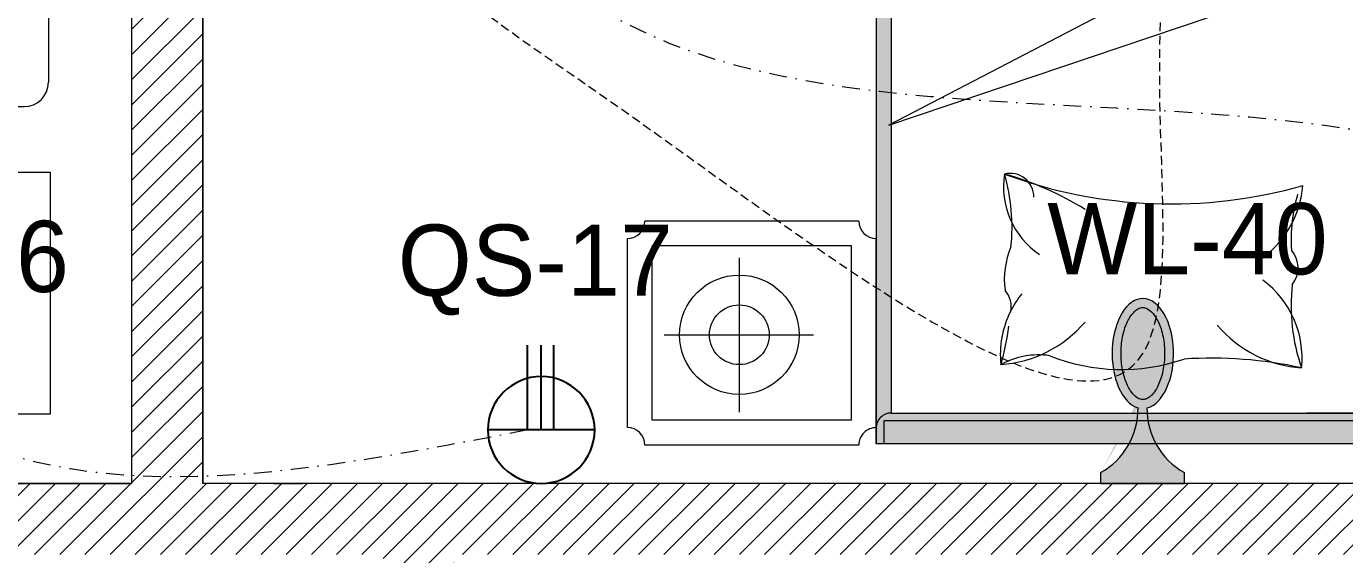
# Model space of a CAD drawing. Header units: inches. Extents: x 109699 to 44449955, y -10987 to 15824140.
# Drawn here: x 196519.6 to 196612.2, y -3763.8 to -3726.8 of the extents above; entities that cross this region are included whole.
import ezdxf

# ---------------------------------------------------------------- set-up
doc = ezdxf.new("R2010")
doc.units = ezdxf.units.IN
doc.header["$LTSCALE"] = 5
doc.header["$MEASUREMENT"] = 0
doc.linetypes.add('DASHDOT', pattern=[1, 0.5, -0.25, 0, -0.25])
doc.linetypes.add('DASHED2', pattern=[0.375, 0.25, -0.125])
doc.layers.get('0').update_dxf_attribs({"color": 123})
for name, color, linetype, lineweight in [('@NORMAL', 7, 'Continuous', 5), ('AC In', 244, 'DASHED2', 30), ('E-Con-Point', 5, 'DASHED2', 13), ('E-QS-Socket-15A', 1, 'Continuous', 9), ('E-WL-Wall-Light', 232, 'Continuous', 15), ('fixture', 255, 'Continuous', 0), ('ha', 252, 'Continuous', 5), ('SB', 1, 'DASHDOT', 20), ('WALL-1', 8, 'Continuous', 9)]:
    doc.layers.add(name, color=color, linetype=linetype, lineweight=lineweight)
doc.layers.add('FURNITUR', color=7, linetype='Continuous', lineweight=5, true_color=0xe8e8e8)
doc.styles.get("Standard").update_dxf_attribs({"font": 'times.ttf'})

# ---------------------------------------------------------------- blocks, each defined once
blk = doc.blocks.new('vfdcx')
at = {"layer": 'FURNITUR', "lineweight": 0}
for points in [[(104135.0060097724, -19120.26887350804), (104970.0060097716, -19120.26887350804, 0.4142137440382407), (105000.0060097716, -19090.26885490074), (105000.0060097704, -19090.26887350193), (105000.0060097704, -19058.46706700833), (104983.8676956173, -19058.46706700833), (104983.8676956173, -19105.34206700833), (103280.0060097765, -19105.34206700833), (103280.0060097765, -19058.46706700833), (103270.0060097745, -19058.46706700833), (103270.0060097745, -19090.26887350193, 0.4142145040311273), (103300.0061062251, -19120.26887350178), (103300.0060097733, -19120.26887350804)], [(103280.0060097765, -19058.46706700833), (103280.0060097765, -19105.34206700833), (104983.8676956173, -19105.34206700833), (104983.8676956173, -19058.46706700833)]]:
    blk.add_hatch(color=256, dxfattribs=at).paths.add_polyline_path(points)
at = {"layer": 'FURNITUR'}
blk.add_hatch(color=256, dxfattribs=at).paths.add_polyline_path([(103350.0060097762, -21058.46706700833, -0.4142135623901436), (103300.0060097733, -21008.46706700833), (103300.0060097733, -19120.26887350193, -0.4142135623730951), (103270.0060097733, -19090.26887350193), (103270.0060097733, -19470.26887349553), (103270.0060097745, -21088.46706700716), (105000.0060097704, -21088.46706700716), (105000.0060097704, -19470.94256263169, 5.403727467161091e-05), (104999.998444552, -19470.94256181408), (104999.998444552, -19090.94256181307, -0.4076509114471731), (104970.0060097716, -19120.26887350193), (104970.0060097716, -19700.18891725242), (104974.8149614137, -19698.56576437598), (104970.0060097716, -19701.06727675785), (104970.0060097716, -21008.46706700542, -0.4142135623901436), (104920.0060097716, -21058.46706700833)])
at = {"layer": 'FURNITUR', "lineweight": 0}
for p, q in [((103270.0060097745, -19058.46706700833), (105000.0060097704, -19058.46706700833)), ((103280.0060097765, -19058.46706700833), (104983.8676956173, -19058.46706700833)), ((104983.8676956173, -19105.34206700833), (103280.0060097765, -19105.34206700833)), ((103300.0060097733, -19120.26887350804), (104135.0060097724, -19120.26887350804)), ((104135.0060097724, -19120.26887350804), (103309.5818239275, -19120.26887350804))]:
    blk.add_line(p, q, dxfattribs=at)
at = {"layer": 'FURNITUR'}
for p, q in [((104983.8676956173, -19058.46706700833), (105000.0060097704, -19058.46706700833)), ((104983.8676956173, -19058.46706700833), (104983.8676956173, -19105.34206700833)), ((105000.0060097704, -19058.46706700833), (105000.0060097704, -19090.26887350193)), ((105000.0060097704, -21088.46706700716), (105000.0060097704, -19058.46706700833)), ((105034.9984445482, -19055.94256180972), (105464.9984445485, -19055.94256180972)), ((104999.998444552, -19090.94256181321), (104999.998444552, -19470.94256181059)), ((105499.998444552, -19090.94256181321), (105499.998444552, -19470.94256181059)), ((104970.0060097716, -19120.26887350804), (104135.0060097724, -19120.26887350804)), ((104970.0060097716, -21008.46706700542), (104970.0060097716, -19120.26887350804)), ((105049.9984445476, -19105.94256181263), (105449.9984445491, -19105.94256181263)), ((105049.9984445476, -19105.94256181263), (105049.9984445476, -19455.94256181117)), ((105275.1665351524, -19431.86293575614), (105275.1665351524, -19122.30207459412)), ((105449.9984445491, -19105.94256181263), (105449.9984445491, -19455.94256181117)), ((105426.4864470741, -19277.42746168711), (105126.3688160169, -19277.42746168711)), ((105049.9984445476, -19455.94256181117), (105449.9984445491, -19455.94256181117)), ((105034.9984445482, -19505.94256181408), (105464.9984445485, -19505.94256181408)), ((104974.8149614138, -19698.56576437598), (103301.1934122955, -20263.45887074569)), ((103535.4563226178, -20447.2889216937), (104974.8149614138, -19698.56576437598))]:
    blk.add_line(p, q, dxfattribs=at)
for radius in [120, 60]:
    blk.add_circle((105275.1665351524, -19277.42746168711), radius, dxfattribs=at)
for centre, radius, start, end in [((104999.998444552, -19055.94256180972), 35, 270, 0), ((105499.998444552, -19055.94256180972), 35, 180, 270), ((104970.0060097716, -19090.26887350193), 30, 270, 0), ((104507.2617715163, -19595.45070231399), 387.7802015586639, 68.20259090672504, 108.9817016216305), ((104338.500984119, -19230.90127229226), 194.3203121079686, 174.1100234470307, 233.4289024732204), ((103787.956766599, -19335.27491777351), 378.2611411277968, 353.4946932163668, 19.18669350323917), ((104326.9489401031, -18374.3403501154), 856.1328329234997, 257.7438271867633, 273.6284339950228), ((104128.0636410342, -19455.32427137515), 244.964437246083, 40.41890181325098, 85.98709629319234), ((104766.7895175877, -19461.96302342434), 244.964437246083, 94.01290370680766, 139.581098186749), ((104674.0961036525, -19080.79141887139), 156.2825653921942, 261.5958161323044, 298.909176984386), ((104556.3521745029, -19237.54002434872), 194.3203121079759, 333.7371455647082, 5.889976552969283), ((105245.6697811253, -19363.54376069504), 517.0481549146743, 163.604566075319, 172.3272984268349), ((104556.3521745029, -19237.54002434872), 194.3203121079686, 320.9404223693422, 333.7371455647082), ((104774.5512249498, -19335.09067365377), 45.86698251802696, 165.3506078919132, 223.2684427749271), ((104574.4965595044, -19388.57823421278), 168.1089103948723, 337.0169650368877, 7.536755917815992), ((104206.9474435306, -19411.75337949391), 54.71511327153296, 142.0832896934764, 220.9020047784361), ((104345.8161635612, -19594.92184917473), 203.9744349773548, 127.1197479571522, 175.090046142942), ((104579.2560916711, -19575.35985806464), 165.0539160474057, 351.2621279573231, 55.75721443247616), ((103836.3220744981, -19468.0377139972), 329.9049856050468, 343.7954346613251, 3.555411705381074), ((105101.5977952379, -19494.4720183281), 374.5063945073886, 173.8295812767802, 196.4355968702901), ((104999.998444552, -19505.94256181408), 35, 0, 90), ((105499.998444552, -19505.94256181408), 35, 90, 180), ((104407.469944123, -20503.46111283726), 963.1368133774697, 69.65065149803341, 105.9630721041312), ((104914.6985006122, -18986.87725053025), 637.2915111436391, 238.3498866073774, 254.3137472533116), ((104730.9928392974, -19554.02171280149), 47.79209327822279, 179.7726746668199, 283.8018369577282)]:
    blk.add_arc(centre, radius, start, end, dxfattribs=at)
blk = doc.blocks.new('A$C677D3EAC')
at = {"layer": 'FURNITUR'}
for p, q in [((12.00479866045498, 51.95316647657546), (26.27257498371182, 51.95316647657546)), ((12.00479866045498, 46.7545977087857), (12.00479866045498, 51.95316647657546)), ((27.98757498370105, 50.23816647657532), (27.98757498370833, 1.714991515273141)), ((1.714798660454107, 49.35388209268422), (12.00479866045498, 49.35388209268422)), ((-0.0002013395424000919, 47.63888209268407), (-0.0002013395424000919, 27.05888209268414)), ((22.84257498371153, 46.7545977087857), (12.00479866045498, 46.7545977087857)), ((21.47057498371578, 46.7545977087857), (21.64207498370524, 46.7545977087857)), ((22.84257498370425, 3.799775899162796), (22.84257498370425, 46.7545977087857)), ((20.27007498366584, 26.54438209267664), (20.27007498370949, 45.55409770878578)), ((22.84257498371153, 45.55409770878578), (22.8425749836606, 26.54438209267664)), ((11.49008981315274, 43.32827631189775), (12.16517933704745, 43.96611358265636)), ((12.16517933704745, 43.96611358265636), (15.31559601729532, 43.36579608827378)), ((15.31559601729532, 43.36579608827378), (18.31599273014581, 44.07867291178536)), ((18.31599273014581, 44.07867291178536), (19.10359739428532, 43.92859380628033)), ((19.10359739428532, 43.92859380628033), (19.40363667030761, 42.95307747577226)), ((12.5027240989948, 38.07549475087126), (11.49008981315274, 43.32827631189775)), ((19.40363667030761, 42.95307747577226), (17.86593348672614, 35.7117434773545)), ((13.02779365549941, 36.91237953848213), (12.5027240989948, 38.07549475087126)), ((12.05266419680993, 35.5991841482255), (13.02779365549941, 36.91237953848213)), ((11.33031025100354, 34.46060119444883), (11.61261941229895, 35.30786455647831)), ((11.61261941229895, 35.30786455647831), (12.66275786653569, 35.83314249810883)), ((12.00544753944268, 35.43314440848462), (12.05266419680993, 35.5991841482255)), ((15.24777488336258, 35.24313066369177), (12.66275786653569, 35.83314249810883)), ((17.65718828754325, 35.51486969230791), (15.24777488336258, 35.24313066369177)), ((18.70732674178726, 34.98959175067739), (17.65718828754325, 35.51486969230791)), ((17.86593348672614, 35.7117434773545), (17.97569034616026, 35.37952664570821)), ((10.63983892452234, 33.38899892960671), (11.33031025100354, 34.46060119444883)), ((11.33031025100354, 34.46060119444883), (12.05985271719692, 30.10290950415674)), ((19.00736667657475, 34.08911497292229), (18.70732674178726, 34.98959175067739)), ((10.63983892452234, 33.38899892960671), (10.03458546302863, 31.55699145095787)), ((17.87312200711312, 29.99035017502774), (19.00736667657475, 34.08911497292229)), ((18.72337355450145, 33.1164066199799), (19.32862701599515, 31.28439914133105)), ((10.03458546302863, 31.55699145095787), (10.3346253978234, 30.65651467320276)), ((10.3346253978234, 30.65651467320276), (11.38476385206013, 30.13123673157224)), ((19.32862701599515, 31.28439914133105), (19.02858708120039, 30.38392236357595)), ((12.04650223874341, 30.18265437400623), (11.38476385206013, 30.13123673157224)), ((12.05985271719692, 30.10290950415674), (13.0349821758864, 28.78971411390012)), ((19.4108251906946, 22.74901617660998), (17.87312200711312, 29.99035017502774)), ((17.97844862696365, 29.85864442194543), (17.89591218490386, 29.87674181101283)), ((19.02858708120039, 30.38392236357595), (17.97844862696365, 29.85864442194543)), ((13.0349821758864, 28.78971411390012), (12.50991261938179, 27.62659890151099)), ((12.50991261938179, 27.62659890151099), (11.49727833353245, 22.3738173404854)), ((12.06984914469649, 25.34388209268036), (1.714798660454107, 25.34388209268491)), ((21.47057498365757, 25.34388209267672), (18.85980329597078, 25.34388209267763)), ((21.47057498373033, 25.34388209267672), (21.64207498372707, 25.34388209267672)), ((21.64207498366159, 25.34388209267672), (21.47057498366485, 25.34388209267672)), ((20.27007498370949, 3.79977589916416), (20.27007498372404, 24.1433820926768)), ((22.84257498372608, 24.1433820926768), (22.84257498370425, 3.79977589916416)), ((-0.0002013395424000919, 4.314275899168024), (-0.0002013395424000919, 23.62888209268476)), ((11.49727833353245, 22.3738173404854), (12.17236785743444, 21.73598006972588)), ((12.17236785743444, 21.73598006972588), (15.32278453768231, 22.33629756410846)), ((15.32278453768231, 22.33629756410846), (18.3231812505328, 21.62342074059688)), ((19.11078591466503, 21.77349984610191), (19.4108251906946, 22.74901617660998)), ((18.3231812505328, 21.62342074059688), (19.11078591466503, 21.77349984610191)), ((15.28969182424771, 19.71016240346398), (12.43392473156564, 19.28744697104412)), ((17.69910522842838, 19.98190143208012), (15.28969182424771, 19.71016240346398)), ((18.74924368267239, 19.4566234904496), (17.69910522842838, 19.98190143208012)), ((19.04928361745988, 18.5561467126945), (18.74924368267239, 19.4566234904496)), ((11.98386482938076, 19.06232831278612), (11.87135034790845, 18.19937131140705)), ((12.43392473156564, 19.28744697104412), (11.98386482938076, 19.06232831278612)), ((17.91503894799826, 14.45738191479995), (19.04928361745988, 18.5561467126945)), ((11.87135034790845, 18.19937131140705), (12.10176965808205, 14.56994124392895)), ((12.10176965808205, 14.56994124392895), (13.07689911677153, 13.25674585367233)), ((19.45274213157973, 7.216047916382195), (17.91503894799826, 14.45738191479995)), ((13.07689911677153, 13.25674585367233), (12.55182956026692, 12.0936306412832)), ((12.55182956026692, 12.0936306412832), (11.53919527441758, 6.840849080256703)), ((11.53919527441758, 6.840849080256703), (12.21428479831957, 6.203011809498093)), ((12.21428479831957, 6.203011809498093), (15.36470147856744, 6.803329303880673)), ((15.36470147856744, 6.803329303880673), (18.36509819141793, 6.090452480368185)), ((19.15270285555744, 6.240531585874123), (19.45274213157973, 7.216047916382195)), ((18.36509819141793, 6.090452480368185), (19.15270285555744, 6.240531585874123)), ((20.27007498370949, 5.198560283064126), (12.00479866045498, 5.198560283062761)), ((12.00479866045498, 5.198560283062761), (12.00479866045498, -8.484727004542947e-06)), ((12.00479866045498, 2.599275899167878), (1.714798660446831, 2.599275899171516)), ((21.64207498370524, 2.59927589916424), (21.47057498370123, 2.59927589916424)), ((21.47057498370123, 2.59927589916424), (21.64207498369797, 2.59927589916424)), ((12.00479866045498, -8.484727004542947e-06), (26.27257498371182, -8.484727004542947e-06))]:
    blk.add_line(p, q, dxfattribs=at)
for centre, radius, start, end in [((26.27257498370454, 50.23816647657532), 1.715, 0, 90), ((1.714798660454107, 47.63888209268407), 1.715, 90, 180), ((21.47057498371578, 45.55409770878532), 1.200500000000829, 90, 179.9999999999739), ((21.64207498371252, 45.55409770878578), 1.20049999999992, 0, 90), ((1.714798660454107, 27.05888209268414), 1.715, 180, 270), ((21.47057498366485, 26.5443820926771), 1.200500000000375, 180.0000000000261, 270), ((21.64207498366159, 26.54438209267664), 1.20049999999901, 270, 0), ((1.714798660454107, 23.62888209268476), 1.715, 90, 180), ((21.47057498373033, 24.14338209267726), 1.20049999999901, 90, 180.0000000000261), ((21.64207498372707, 24.14338209267726), 1.200499999999465, 359.999999999974, 90), ((1.714798660446831, 4.314275899171662), 1.715, 180, 270), ((21.47057498370123, 3.799775899163706), 1.200499999999465, 179.9999999999739, 270), ((21.64207498370524, 3.79977589916416), 1.20049999999992, 270, 0), ((26.27257498371182, 1.714991515273141), 1.715, 270, 0)]:
    blk.add_arc(centre, radius, start, end, dxfattribs=at)
blk = doc.blocks.new('E-W-LIGHT')
at = {"linetype": 'ByBlock', "ltscale": 0.5}
h = blk.add_hatch(color=256, dxfattribs=at)
h.dxf.hatch_style = 1
h.set_gradient(color1=(255, 255, 255), color2=(255, 255, 0), name='CYLINDER')
edge = h.paths.add_edge_path()
edge.add_spline(control_points=[(-96.71110423948552, 1.235367220396483), (-96.8976251288622, 1.235367220396483), (-97.08530367817384, 1.204590695443009), (-97.49532330615068, 1.060408411101338), (-97.71769888777162, 0.9452617532663472), (-98.18859363857634, 0.6007580769133996), (-98.4360601757027, 0.3712016227401077), (-98.9274233233457, -0.2076466389563343), (-99.17095937526851, -0.5565722783421756), (-99.79256403547286, -1.649000525487912), (-100.1403411294208, -2.496475964584042), (-100.6655547252501, -4.389078901701514), (-100.8435119435345, -5.433326140728264), (-100.996858843053, -7.577941591604359), (-100.9723680002039, -8.677864733885961), (-100.7253955626443, -10.7881619923927), (-100.5027117058065, -11.79805679996582), (-99.90205506231798, -13.59089832466863), (-99.52349327352754, -14.37265162368595), (-98.79708591162027, -15.46144462183512), (-98.46289770719719, -15.83531695936959), (-97.82402795464219, -16.37320808014224), (-97.52292902289115, -16.53708124557815), (-97.0332651008719, -16.69867335386745), (-96.83300356165012, -16.72444707740215), (-96.42760539585558, -16.70413243760904), (-96.21918910161975, -16.65733367471884), (-95.75858057275782, -16.45705756399432), (-95.50712660475898, -16.30138572900886), (-94.98330090317799, -15.85001415615693), (-94.71221849052682, -15.55449414506236), (-94.18744122004225, -14.82684639582039), (-93.93399672563008, -14.39521060388152), (-93.32240182252819, -13.09860869282319), (-93.0057716383552, -12.13470487732181), (-92.57508722519842, -10.03980369670334), (-92.46055768618565, -8.90959698224412), (-92.45565766659526, -6.646794607945969), (-92.56528275998282, -5.514732191470296), (-92.98715107886524, -3.412587944823316), (-93.29985699109132, -2.443281268231641), (-93.99092435031811, -0.9549615958549695), (-94.34810290115182, -0.3877643056552464), (-95.07582621573985, 0.4836147841888085), (-95.44374809115733, 0.7854262440646148), (-96.01798165069457, 1.105607693885873), (-96.24029005175481, 1.180327462172805), (-96.53763867025813, 1.228459302029147), (-96.62438560181026, 1.235367220396483), (-96.71110423948552, 1.235367220396483)], knot_values=[0, 0, 0, 0, 0.194197829587449, 0.194197829587449, 0.388395659174898, 0.388395659174898, 0.582593488762347, 0.582593488762347, 0.776791318349796, 0.776791318349796, 1.110216687407361, 1.110216687407361, 1.443642056464925, 1.443642056464925, 1.77706742552249, 1.77706742552249, 2.110492794580054, 2.110492794580054, 2.443918163637619, 2.443918163637619, 2.701496175378678, 2.701496175378678, 2.959074187119738, 2.959074187119738, 3.169612053741, 3.169612053741, 3.380149920362263, 3.380149920362263, 3.590687786983526, 3.590687786983526, 3.801225653604789, 3.801225653604789, 4.011763520226051, 4.011763520226051, 4.360140390670959, 4.360140390670959, 4.708517261115867, 4.708517261115867, 5.056894131560775, 5.056894131560775, 5.405271002005684, 5.405271002005684, 5.69307956715584, 5.69307956715584, 5.980888132305996, 5.980888132305996, 6.192897451070847, 6.192897451070847, 6.283185307179586, 6.283185307179586, 6.283185307179586, 6.283185307179586], degree=3, periodic=0)
at = {"layer": 'E-WL-Wall-Light', "linetype": 'ByBlock', "ltscale": 0.5}
h = blk.add_hatch(color=256, dxfattribs=at)
h.dxf.hatch_style = 1
edge = h.paths.add_edge_path()
edge.add_ellipse((-96.71110423948552, -7.740473765769313), major_axis=(0, 10.71660606041263), ratio=0.559300439547623, start_angle=187.7376784571124, end_angle=531.0374031504149)
edge.add_arc((-112.001170541625, -18.46997501720373), 14.35701343791298, -60.53601194170483, 0.5736542653427819, ccw=False)
edge.add_line((-104.9392941575301, -30.97012448799713), (-104.939294157532, -33.06572841662167))
edge.add_line((-104.939294157532, -33.06572841662167), (-88.60969415754215, -33.06572841666017))
edge.add_line((-88.60969415754215, -33.06572841666017), (-88.60969415754002, -30.97012448799946))
edge.add_arc((-81.54781777344922, -18.46997501720374), 14.35701343791298, 179.559619270027, 240.5360119417236, ccw=False)
edge = h.paths.add_edge_path(flags=16)
edge.add_spline(control_points=[(-96.71110423948552, 1.235367220396483), (-96.8976251288622, 1.235367220396483), (-97.08530367817384, 1.204590695443009), (-97.49532330615068, 1.060408411101338), (-97.71769888777162, 0.9452617532663472), (-98.18859363857634, 0.6007580769133996), (-98.4360601757027, 0.3712016227401077), (-98.9274233233457, -0.2076466389563343), (-99.17095937526851, -0.5565722783421756), (-99.79256403547286, -1.649000525487912), (-100.1403411294208, -2.496475964584042), (-100.6655547252501, -4.389078901701514), (-100.8435119435345, -5.433326140728264), (-100.996858843053, -7.577941591604359), (-100.9723680002039, -8.677864733885961), (-100.7253955626443, -10.7881619923927), (-100.5027117058065, -11.79805679996582), (-99.90205506231798, -13.59089832466863), (-99.52349327352754, -14.37265162368595), (-98.79708591162027, -15.46144462183512), (-98.46289770719719, -15.83531695936959), (-97.82402795464219, -16.37320808014224), (-97.52292902289115, -16.53708124557815), (-97.0332651008719, -16.69867335386745), (-96.83300356165012, -16.72444707740215), (-96.42760539585558, -16.70413243760904), (-96.21918910161975, -16.65733367471884), (-95.75858057275782, -16.45705756399432), (-95.50712660475898, -16.30138572900886), (-94.98330090317799, -15.85001415615693), (-94.71221849052682, -15.55449414506236), (-94.18744122004225, -14.82684639582039), (-93.93399672563008, -14.39521060388152), (-93.32240182252819, -13.09860869282319), (-93.0057716383552, -12.13470487732181), (-92.57508722519842, -10.03980369670334), (-92.46055768618565, -8.90959698224412), (-92.45565766659526, -6.646794607945969), (-92.56528275998282, -5.514732191470296), (-92.98715107886524, -3.412587944823316), (-93.29985699109132, -2.443281268231641), (-93.99092435031811, -0.9549615958549695), (-94.34810290115182, -0.3877643056552464), (-95.07582621573985, 0.4836147841888085), (-95.44374809115733, 0.7854262440646148), (-96.01798165069457, 1.105607693885873), (-96.24029005175481, 1.180327462172805), (-96.53763867025813, 1.228459302029147), (-96.62438560181026, 1.235367220396483), (-96.71110423948552, 1.235367220396483)], knot_values=[0, 0, 0, 0, 0.194197829587449, 0.194197829587449, 0.388395659174898, 0.388395659174898, 0.582593488762347, 0.582593488762347, 0.776791318349796, 0.776791318349796, 1.110216687407361, 1.110216687407361, 1.443642056464925, 1.443642056464925, 1.77706742552249, 1.77706742552249, 2.110492794580054, 2.110492794580054, 2.443918163637619, 2.443918163637619, 2.701496175378678, 2.701496175378678, 2.959074187119738, 2.959074187119738, 3.169612053741, 3.169612053741, 3.380149920362263, 3.380149920362263, 3.590687786983526, 3.590687786983526, 3.801225653604789, 3.801225653604789, 4.011763520226051, 4.011763520226051, 4.360140390670959, 4.360140390670959, 4.708517261115867, 4.708517261115867, 5.056894131560775, 5.056894131560775, 5.405271002005684, 5.405271002005684, 5.69307956715584, 5.69307956715584, 5.980888132305996, 5.980888132305996, 6.192897451070847, 6.192897451070847, 6.283185307179586, 6.283185307179586, 6.283185307179586, 6.283185307179586], degree=3, periodic=0)
for p, q in [((-104.9392941575301, -30.97012448799713), (-104.939294157532, -33.06572841662167)), ((-104.939294157532, -33.06572841662167), (-88.60969415754215, -33.06572841666017)), ((-88.60969415754215, -33.06572841666017), (-88.60969415754002, -30.97012448803655))]:
    blk.add_line(p, q)
at = {"linetype": 'ByBlock', "ltscale": 0.5}
for centre, start, end in [((-112.001170541625, -18.46997501720374), 299.4639880582952, 0.5736542653427851), ((-81.54781777344922, -18.46997501720374), 179.4263457346572, 240.5360119417045)]:
    blk.add_arc(centre, 14.35701343791298, start, end, dxfattribs=at)
blk.add_ellipse((-96.71110423948552, -7.740473765769313), major_axis=(0, 10.71660606041263), ratio=0.559300439547623, start_param=3.276640619127039, end_param=9.268351136215248, dxfattribs=at)
blk.add_open_spline([(-96.71110423948552, 1.235367220396483), (-96.8976251288622, 1.235367220396483), (-97.08530367817384, 1.204590695443009), (-97.49532330615068, 1.060408411101338), (-97.71769888777162, 0.9452617532663472), (-98.18859363857634, 0.6007580769133996), (-98.4360601757027, 0.3712016227401077), (-98.9274233233457, -0.2076466389563343), (-99.17095937526851, -0.5565722783421756), (-99.79256403547286, -1.649000525487912), (-100.1403411294208, -2.496475964584042), (-100.6655547252501, -4.389078901701514), (-100.8435119435345, -5.433326140728264), (-100.996858843053, -7.577941591604359), (-100.9723680002039, -8.677864733885961), (-100.7253955626443, -10.7881619923927), (-100.5027117058065, -11.79805679996582), (-99.90205506231798, -13.59089832466863), (-99.52349327352754, -14.37265162368595), (-98.79708591162027, -15.46144462183512), (-98.46289770719719, -15.83531695936959), (-97.82402795464219, -16.37320808014224), (-97.52292902289115, -16.53708124557815), (-97.0332651008719, -16.69867335386745), (-96.83300356165012, -16.72444707740215), (-96.42760539585558, -16.70413243760904), (-96.21918910161975, -16.65733367471884), (-95.75858057275782, -16.45705756399432), (-95.50712660475898, -16.30138572900886), (-94.98330090317799, -15.85001415615693), (-94.71221849052682, -15.55449414506236), (-94.18744122004225, -14.82684639582039), (-93.93399672563008, -14.39521060388152), (-93.32240182252819, -13.09860869282319), (-93.0057716383552, -12.13470487732181), (-92.57508722519842, -10.03980369670334), (-92.46055768618565, -8.90959698224412), (-92.45565766659526, -6.646794607945969), (-92.56528275998282, -5.514732191470296), (-92.98715107886524, -3.412587944823316), (-93.29985699109132, -2.443281268231641), (-93.99092435031811, -0.9549615958549695), (-94.34810290115182, -0.3877643056552464), (-95.07582621573985, 0.4836147841888085), (-95.44374809115733, 0.7854262440646148), (-96.01798165069457, 1.105607693885873), (-96.24029005175481, 1.180327462172805), (-96.53763867025813, 1.228459302029147), (-96.62438560181026, 1.235367220396483), (-96.71110423948552, 1.235367220396483)], degree=3, knots=[0, 0, 0, 0, 0.194197829587449, 0.194197829587449, 0.388395659174898, 0.388395659174898, 0.582593488762347, 0.582593488762347, 0.776791318349796, 0.776791318349796, 1.110216687407361, 1.110216687407361, 1.443642056464925, 1.443642056464925, 1.77706742552249, 1.77706742552249, 2.110492794580054, 2.110492794580054, 2.443918163637619, 2.443918163637619, 2.701496175378678, 2.701496175378678, 2.959074187119738, 2.959074187119738, 3.169612053741, 3.169612053741, 3.380149920362263, 3.380149920362263, 3.590687786983526, 3.590687786983526, 3.801225653604789, 3.801225653604789, 4.011763520226051, 4.011763520226051, 4.360140390670959, 4.360140390670959, 4.708517261115867, 4.708517261115867, 5.056894131560775, 5.056894131560775, 5.405271002005684, 5.405271002005684, 5.69307956715584, 5.69307956715584, 5.980888132305996, 5.980888132305996, 6.192897451070847, 6.192897451070847, 6.283185307179586, 6.283185307179586, 6.283185307179586, 6.283185307179586], dxfattribs=at)
blk = doc.blocks.new('A$C7D2A24B3')
at = {"lineweight": 25}
for p, q in [((9.859886922386067, 11.01563311865903), (9.859886922386067, 3.514223118658265)), ((9.859886922386067, 8.143706464579736), (15.8195753665932, 8.143706464579736)), ((9.859886922386067, 7.268951136147734), (15.8195753665932, 7.268951136147734)), ((9.859886922386067, 6.288951136148171), (15.8195753665932, 6.288951136148171))]:
    blk.add_line(p, q, dxfattribs=at)
blk.add_circle((9.85988692238243, 7.264928118658645), 3.750704999999999, dxfattribs=at)

msp = doc.modelspace()

# ---------------------------------------------------------------- hatches: boundary and pattern name
at = {"layer": 'ha'}
h = msp.add_hatch(dxfattribs=at)
h.set_pattern_fill('ANSI31', scale=10, angle=-7.63333123551244e-14, style=0)
h.set_pattern_definition([(44.99999999999989, (142732.3835256985, 2531118.532197352), (-0.8838834764831833, 0.8838834764831855), [])])
h.paths.add_polyline_path([(196721.1912594374, -3758.839964344659), (196669.0183648828, -3758.839964344659), (196669.0183648828, -3744.923741294564), (196664.0183648828, -3744.923741294564), (196664.0183648828, -3758.839964344659), (196532.0191680452, -3758.839964344659), (196532.0191680452, -3675.007518244003), (196527.0191680452, -3675.007518244003), (196527.0191680452, -3758.839964344659), (196295.8473409007, -3758.839964345125), (196295.8473409007, -3755.847763503929), (196290.8470773022, -3755.847763503929), (196290.8467237212, -3771.84035897118), (196295.8466929922, -3771.84035897118), (196295.8466929922, -3763.839732098886), (196544.6804083691, -3763.839732098886), (196544.6804083691, -3841.423217861475), (196549.67976046, -3841.423259611734), (196549.6804083691, -3763.839964345125), (196681.1912594375, -3763.839964344659), (196681.1912594375, -3773.522328721387), (196681.1912594375, -3775.131852819612), (196686.1912594375, -3775.131852819612), (196686.1914085268, -3768.839733289349), (196721.1912594374, -3768.840195399969)])

# ---------------------------------------------------------------- linework, layer by layer
at = {"layer": '@NORMAL'}
for p, q in [((196527.0191680452, -3675.007518244003, 1.060381397020056), (196527.0191680452, -3758.839964344659, 1.060381397020087)), ((196532.0191680452, -3675.007518244003, 1.060381397020056), (196532.0191680452, -3758.839964344659, 1.060381397020087)), ((196295.8473409007, -3758.839964344659, 0.8603813970198573), (196527.0191680452, -3758.839964344659, 0.8603813970198573)), ((196537.0175617205, -3758.839964344659, 0.8603813970198573), (196539.0191680452, -3758.839964344659, 0.8603813970198573))]:
    msp.add_line(p, q, dxfattribs=at)
at = {"layer": 'AC In', "ltscale": 4}
msp.add_spline([(196649.4161035242, -3412.666188750646, 0.263215849960531), (196648.765767596, -3403.198516255516, 0.3650851247148239), (196644.3828125, -3403.19921875, 0.0857903163960998), (196555.6989236982, -3429.703235172976), (196541.4640577714, -3493.078742771762), (196430.8844353982, -3610.641529816279), (196405.8084689573, -3718.97546096455), (196308.1016223315, -3722.321839887185, 0.719608654580174)], degree=3, dxfattribs=at)
at = {"layer": 'E-Con-Point', "ltscale": 0.5}
for points in [[(196532.0191710694, -3689.411677187871, 0.1785524209039124), (196536.104874759, -3695.029447564321, -0.2469759009928151), (196541.1388985306, -3713.196306057136, 1.872603413335069), (196561.4513617464, -3732.575948242742, 1.257551479397208), (196598.0415902632, -3749.720240831584, 1.257551479397208), (196599.2270003315, -3730.766235532665), (196598.018766464, -3696.920732124181), (196583.4836051113, -3662.707222045723), (196605.23530401, -3637.069142153312, 0.07855242090380443)], [(196556.8884098899, -3834.214793386677, 0.5581817325667089), (196553.4309529367, -3823.053529050547, 0.9946472506889508), (196558.7998079278, -3802.65441490245, 1.257551479397208), (196622.8801114499, -3769.037178832736, 1.443341795824587), (196613.6066019247, -3813.334444626704, 0.9661369443860224), (196616.8240928779, -3873.304017781092, 0.3764601345587908)], [(196427.763817056, -3815.121887457464, 0.2853377421193635), (196440.1053513442, -3786.635437701407), (196464.0723253026, -3787.215095062758), (196486.5578984418, -3767.331965837581, 1.357551479428487), (196536.4314200309, -3801.863584625539, 1.257551479397208), (196522.6116415095, -3819.508974484463), (196483.941670235, -3828.802799577621, 0.8803466279899226), (196432.539320421, -3854.432005069449, 0.5385016732790642)]]:
    msp.add_spline(points, degree=3, dxfattribs=at)
at = {"layer": 'fixture', "elevation": 0.0857903163960998}
msp.add_lwpolyline([(196501.5718980386, -3736.98128426264), (196521.3169716198, -3736.98128426264), (196521.3169716198, -3753.978302611997), (196501.5718980386, -3753.978302611997)], close=True, dxfattribs=at)
at = {"layer": 'SB', "ltscale": 0.5}
for points in [[(196556.4078256201, -3313.566223559079, 0.263215849959245), (196534.277410602, -3482.620924584935), (196431.753867945, -3627.978368512984), (196408.0661569314, -3719.028374020028), (196331.5675651239, -3723.048388819456, 0.8619938400189693)], [(196569.2308683034, -3480.511407149101), (196530.3015650631, -3491.247584648157), (196507.5678187004, -3580.248206089967), (196430.1860527129, -3667.623610037528), (196412.679397228, -3715.613380506682), (196307.9453135618, -3719.146288297424, 0.7196086545801741)], [(196331.5675651238, -3723.048388819456, 0.8619938400189692), (196362.3496065301, -3737.566586937657), (196415.7021291103, -3686.692893296091), (196530.0272612221, -3575.1734022294), (196569.4810606382, -3562.680856139345), (196575.9042296052, -3544.004349920085, 0.1785524209039124)], [(196308.1016223315, -3722.321839887185, 0.7196086545801741), (196364.8423877598, -3733.080997102929, 0.7196086545801741), (196443.2982277545, -3690.3828125), (196484.9622902545, -3636.12109375), (196540.0285687771, -3626.256813285379, 0.07855242090380443)], [(196539.22804705, -3682.719319552166, 0.1785524209039124), (196449.8862879318, -3706.135477622232), (196415.476899276, -3724.601702920587), (196331.5675651238, -3723.048388819456, 0.8619938400189692)], [(196535.866771093, -3683.209771021825, 0.1717234433541841), (196559.100631725, -3724.973387499707), (196614.7565123085, -3734.310440356643), (196656.809940408, -3751.644226533578, 0.1785524209039124)], [(196554.8189634517, -3755.089259298699, 1.257551479397208), (196513.384271075, -3754.82170909056, 0.1468167250366085), (196474.7401448508, -3721.859922966458), (196438.0072579924, -3726.882783664612), (196315.8492378663, -3719.080902115922, 0.7196086545801741)]]:
    msp.add_spline(points, degree=3, dxfattribs=at)
at = {"layer": 'WALL-1', "elevation": 1.257551479397208}
msp.add_lwpolyline([(196721.1912594373, -3768.839964344659), (196721.1912594377, -3758.839964344659), (196669.0183648828, -3758.839964344659), (196669.0183648828, -3744.923741294564), (196664.0183648828, -3744.923741294564), (196664.0183648828, -3758.839964344659), (196532.0191680452, -3758.839964344659), (196532.0191680452, -3675.007518244003), (196527.0191680452, -3675.007518244003), (196527.0191680452, -3758.839964344659), (196295.8473409007, -3758.839964345125), (196295.852003279, -3755.847763503929), (196290.8470773022, -3755.847763503929), (196290.8467237212, -3771.84035897118)], dxfattribs=at)

# ---------------------------------------------------------------- block references
at = {"layer": '@NORMAL', "xscale": 0.03494400001363829, "yscale": 0.03494400001363829, "zscale": 0.03494400001363829, "rotation": 180}
msp.add_blockref('vfdcx', (200248.4394341715, -4422.036309809451, 0.0857903163960998), dxfattribs=at)
at = {"layer": 'E-QS-Socket-15A', "xscale": -1, "rotation": 269.9999973020982}
msp.add_blockref('A$C7D2A24B3', (196548.5300118512, -3764.949145924956, 1.257551479397208), dxfattribs=at)
at = {"layer": 'E-WL-Wall-Light', "xscale": 0.3601041968213394, "yscale": 0.3601041968213394, "zscale": 0.3601041968213394}
msp.add_blockref('E-W-LIGHT', (196632.8676679554, -3746.932856770872, 1.257551479397208), dxfattribs=at)
at = {"layer": 'fixture', "rotation": 359.9996818959455}
msp.add_blockref('A$C677D3EAC', (196493.2008695133, -3732.387411980451, 0.0857903163960998), dxfattribs=at)

# ---------------------------------------------------------------- texts
at = {"layer": 'E-QS-Socket-15A', "color": 1, "char_height": 5, "width": 24.08470202641911, "attachment_point": 7}
for s, insert in [('{\\fCentury Gothic|b0|i0|c0|p34;\\C256;QS-16}', (196503.3015590384, -3746.773363503213, -0.01221578623841522)), ('{\\fCentury Gothic|b0|i0|c0|p34;\\C256;QS-17}', (196545.7162514151, -3747.040913757498, 1.098518968122184))]:
    msp.add_mtext(s, dxfattribs=dict(at, insert=insert))
at = {"layer": 'E-WL-Wall-Light', "insert": (196611.0237135392, -3744.232198294818, 1.706557645752795), "char_height": 5, "width": 24.08470202641911, "attachment_point": 9}
msp.add_mtext('{\\fCentury Gothic|b0|i0|c0|p34;WL-40}', dxfattribs=at)

doc.saveas('drawing.dxf')
